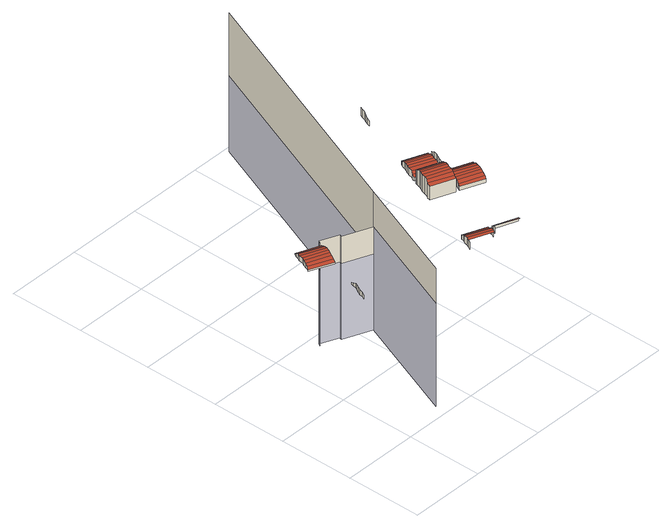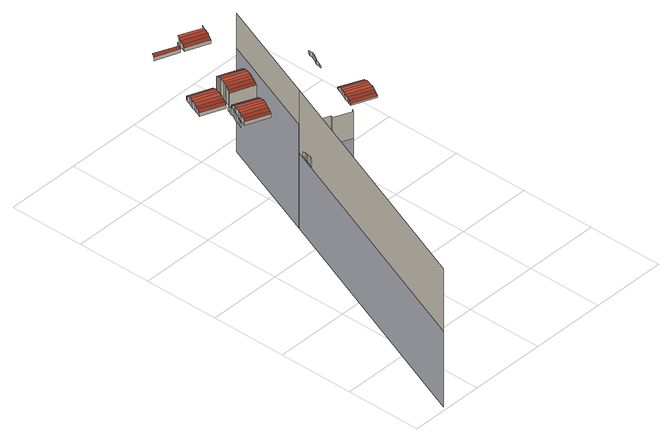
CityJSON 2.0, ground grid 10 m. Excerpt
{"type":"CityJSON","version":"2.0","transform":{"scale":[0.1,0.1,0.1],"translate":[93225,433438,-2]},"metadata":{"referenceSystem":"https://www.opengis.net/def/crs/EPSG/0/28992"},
"CityObjects":{
"building1":{"type":"Building","attributes":{"measuredHeight":21.9},"children":["building1-1"],"geometry":[{"type":"MultiSurface","lod":"2","boundaries":[[[0,1,2,3]],[[4,0,3,5]],[[6,4,5,7]],[[7,8,9,6]],[[8,10,11,9]],[[10,12,13,11]],[[12,14,15,13]],[[16,17,18,19]],[[17,20,21,18]],[[22,21,20,23]],[[24,25,26,27]],[[25,24,28,29]],[[30,22,23,31]],[[29,28,32,16]],[[33,30,31,34]],[[16,32,35,17]],[[36,33,34,37]],[[17,35,38,20]],[[20,38,39,23]],[[28,24,27,40]],[[23,39,41,31]],[[32,28,40,42]],[[31,41,43,34]],[[35,32,42,44]],[[34,43,45,37]],[[46,36,37,45]],[[38,35,44,47]],[[47,48,39,38]],[[48,49,41,39]],[[49,50,43,41]],[[50,46,45,43]],[[51,52,53,54]],[[55,56,52,51]],[[57,51,54,58]],[[59,55,51,57]],[[60,61,62,63,64]],[[65,57,58,66]],[[67,59,57,65]],[[63,65,66,64]],[[62,67,65,63]]],"semantics":{"surfaces":[{"type":"WallSurface"},{"type":"RoofSurface"},{"type":"ClosureSurface"}],"values":[0,0,0,0,0,0,0,0,0,0,0,1,0,1,0,1,0,1,1,0,1,0,1,0,1,0,0,0,0,0,0,0,2,0,2,2,0,2,0,2]}}]},
"building1-1":{"type":"BuildingInstallation","parents":["building1"],"geometry":[{"type":"MultiSurface","lod":"2","boundaries":[[[22,21,20,23]],[[38,35,44,47]],[[49,50,43,41]],[[29,16,19,68]],[[48,49,41,39]],[[33,30,31,34]],[[16,17,18,19]],[[36,33,34,37]],[[50,46,45,43]],[[46,36,37,45]],[[35,32,42,44]],[[30,22,23,31]],[[17,20,21,18]],[[47,48,39,38]],[[25,29,68,26]],[[24,25,26,27]],[[32,28,40,42]],[[28,24,27,40]],[[23,39,41,31]],[[31,41,43,34]],[[34,43,45,37]],[[17,35,38,20]],[[20,38,39,23]],[[16,32,35,17]],[[29,28,32,16]],[[25,24,28,29]]],"semantics":{"surfaces":[{"type":"WallSurface"},{"type":"RoofSurface"}],"values":[0,0,0,0,0,0,0,0,0,0,0,0,0,0,0,0,0,0,1,1,1,1,1,1,1,1]}}]},
"building2":{"type":"Building","attributes":{"measuredHeight":21.81},"children":["building2-1","building2-2","building2-3"],"geometry":[{"type":"MultiSurface","lod":"2","boundaries":[[[69,70,71,64,60]],[[72,73,74,75]],[[76,74,73,77]],[[78,76,77,79]],[[80,78,79,81]],[[63,62,61,60,64]],[[82,80,81,83]],[[73,84,85,77]],[[77,85,86,79]],[[79,86,87,81]],[[81,87,88,83]],[[89,82,83,88]],[[90,91,86,85]],[[91,92,87,86]],[[92,89,88,87]],[[93,94,95,96]],[[97,93,96,98]],[[96,99,100,98]],[[101,97,98,100]],[[102,103,104,105]],[[103,106,107,104]],[[106,108,109,107]],[[108,110,111,109]],[[112,111,110,113]],[[114,102,105,115]],[[102,114,116,103]],[[117,112,113,118]],[[103,116,119,106]],[[120,117,118,121]],[[106,119,122,108]],[[123,120,121,124]],[[108,122,125,110]],[[110,125,126,113]],[[127,128,129,130]],[[116,114,115,131]],[[128,132,133,129]],[[113,126,134,118]],[[119,116,131,135]],[[132,136,137,133]],[[118,134,138,121]],[[139,140,141,142]],[[122,119,135,143]],[[121,138,144,124]],[[136,145,146,137]],[[140,147,148,141]],[[149,123,124,144]],[[125,122,143,150]],[[151,146,145,152]],[[147,153,154,148]],[[155,127,130,156]],[[150,157,126,125]],[[127,155,158,128]],[[159,151,152,160]],[[153,161,162,154]],[[128,158,163,132]],[[157,164,134,126]],[[165,159,160,166]],[[167,162,161,168]],[[169,139,142,170]],[[132,163,171,136]],[[164,172,138,134]],[[173,165,166,174]],[[139,169,175,140]],[[176,167,168,177]],[[172,149,144,138]],[[136,171,178,145]],[[140,175,179,147]],[[180,176,177,181]],[[145,178,182,152]],[[147,179,183,153]],[[184,180,181,185]],[[158,155,156,186]],[[152,182,187,160]],[[153,183,188,161]],[[163,158,186,189]],[[160,187,190,166]],[[191,192,193,194]],[[161,188,195,168]],[[171,163,189,196]],[[166,190,197,174]],[[192,198,199,193]],[[168,195,200,177]],[[201,173,174,197]],[[178,171,196,202]],[[198,203,204,199]],[[177,200,205,181]],[[202,206,182,178]],[[203,207,208,204]],[[181,205,209,185]],[[210,184,185,209]],[[206,211,187,182]],[[212,208,207,213]],[[211,214,190,187]],[[215,212,213,216]],[[214,201,197,190]],[[217,215,216,218]],[[219,217,218,220]],[[64,71,221,222,63]],[[223,224,225,226]],[[224,227,228,225]],[[229,62,63,222]],[[227,230,231,228]],[[230,232,233,231]],[[234,233,232,235]]],"semantics":{"surfaces":[{"type":"WallSurface"},{"type":"ClosureSurface"},{"type":"RoofSurface"}],"values":[0,0,0,0,0,1,0,2,2,2,2,0,0,0,0,0,0,2,0,0,0,0,0,0,0,2,0,2,0,2,0,2,2,0,0,0,2,0,0,2,0,0,2,0,0,0,0,0,0,0,0,2,0,0,2,0,0,0,0,2,0,0,2,0,0,2,2,0,2,2,0,0,2,2,0,2,0,2,0,2,0,2,0,0,0,2,0,0,2,0,0,0,0,0,0,0,0,0,0,0,1,0,0,0]}}]},
"building2-1":{"type":"BuildingInstallation","parents":["building2"],"geometry":[{"type":"MultiSurface","lod":"2","boundaries":[[[149,123,124,144]],[[164,172,138,134]],[[125,122,143,150]],[[103,106,107,104]],[[172,149,144,138]],[[117,112,113,118]],[[120,117,118,121]],[[157,164,134,126]],[[112,111,110,113]],[[108,110,111,109]],[[106,108,109,107]],[[102,103,104,105]],[[114,102,105,115]],[[119,116,131,135]],[[150,157,126,125]],[[122,119,135,143]],[[116,114,115,131]],[[123,120,121,124]],[[121,138,144,124]],[[113,126,134,118]],[[103,116,119,106]],[[108,122,125,110]],[[106,119,122,108]],[[118,134,138,121]],[[102,114,116,103]],[[110,125,126,113]]],"semantics":{"surfaces":[{"type":"WallSurface"},{"type":"RoofSurface"}],"values":[0,0,0,0,0,0,0,0,0,0,0,0,0,0,0,0,0,0,1,1,1,1,1,1,1,1]}}]},
"building2-2":{"type":"BuildingInstallation","parents":["building2"],"geometry":[{"type":"MultiSurface","lod":"2","boundaries":[[[159,151,152,160]],[[163,158,186,189]],[[202,206,182,178]],[[155,127,130,156]],[[173,165,166,174]],[[201,173,174,197]],[[165,159,160,166]],[[206,211,187,182]],[[151,146,145,152]],[[178,171,196,202]],[[132,136,137,133]],[[171,163,189,196]],[[127,128,129,130]],[[158,155,156,186]],[[128,132,133,129]],[[211,214,190,187]],[[214,201,197,190]],[[136,145,146,137]],[[166,190,197,174]],[[128,158,163,132]],[[132,163,171,136]],[[136,171,178,145]],[[160,187,190,166]],[[127,155,158,128]],[[152,182,187,160]],[[145,178,182,152]]],"semantics":{"surfaces":[{"type":"WallSurface"},{"type":"RoofSurface"}],"values":[0,0,0,0,0,0,0,0,0,0,0,0,0,0,0,0,0,0,1,1,1,1,1,1,1,1]}}]},
"building2-3":{"type":"BuildingInstallation","parents":["building2"],"geometry":[{"type":"MultiSurface","lod":"2","boundaries":[[[236,210,209,205]],[[210,184,185,209]],[[183,179,237,238]],[[180,176,177,181]],[[147,153,154,148]],[[239,236,205,200]],[[167,162,161,168]],[[153,161,162,154]],[[175,169,170,240]],[[169,139,142,170]],[[241,242,195,188]],[[139,140,141,142]],[[176,167,168,177]],[[184,180,181,185]],[[188,183,238,241]],[[179,175,240,237]],[[242,239,200,195]],[[140,147,148,141]],[[177,200,205,181]],[[139,169,175,140]],[[181,205,209,185]],[[153,183,188,161]],[[147,179,183,153]],[[140,175,179,147]],[[161,188,195,168]],[[168,195,200,177]]],"semantics":{"surfaces":[{"type":"WallSurface"},{"type":"RoofSurface"}],"values":[0,0,0,0,0,0,0,0,0,0,0,0,0,0,0,0,0,0,1,1,1,1,1,1,1,1]}}]}
},
"vertices":[
[15,85,156],[13,81,154],[13,81,150],[15,85,150],[16,89,157],[16,89,150],[18,93,157],[18,93,150],[20,97,150],[20,97,157],[22,101,150],[22,101,156],[23,105,150],[23,105,154],[24,109,150],[24,109,152],[12,167,156],[14,171,157],[14,171,150],[12,167,150],[16,175,157],[16,175,150],[17,180,150],[17,180,157],[39,147,152],[9,160,152],[9,160,150],[39,147,150],[41,151,154],[11,163,154],[19,184,150],[19,184,156],[42,155,156],[20,187,150],[20,187,154],[44,159,157],[22,191,150],[22,191,152],[46,163,157],[48,167,157],[41,151,150],[49,171,156],[42,155,150],[51,175,154],[44,159,150],[52,179,152],[52,179,150],[46,163,150],[48,167,150],[49,171,150],[51,175,150],[58,188,112],[56,185,112],[56,185,150],[58,188,150],[58,188,6],[56,185,6],[82,178,112],[82,178,150],[82,178,6],[60,16,150],[60,16,6],[117,160,6],[117,160,112],[117,160,150],[81,175,112],[81,175,150],[81,175,6],
[11,163,150],
[60,16,197],[60,16,199],[117,160,199],[111,11,209],[113,15,209],[113,15,199],[111,11,199],[115,19,199],[115,19,209],[116,24,199],[116,24,208],[118,27,199],[118,27,206],[119,31,199],[119,31,204],[143,3,209],[145,7,209],[147,11,208],[148,15,206],[150,19,204],[150,19,199],[145,7,199],[147,11,199],[148,15,199],[153,14,199],[151,10,199],[151,10,208],[153,14,206],[154,17,199],[154,17,204],[183,1,206],[185,5,204],[185,5,199],[148,104,218],[149,108,220],[149,108,199],[148,104,199],[151,111,222],[151,111,199],[152,115,223],[152,115,199],[154,120,223],[154,120,199],[156,124,199],[156,124,223],[178,92,218],[178,92,199],[179,95,220],[158,128,199],[158,128,222],[181,99,222],[159,132,199],[159,132,220],[183,103,223],[160,135,199],[160,135,218],[184,108,223],[186,112,223],[162,139,204],[163,143,206],[163,143,199],[162,139,199],[179,95,199],[165,146,208],[165,146,199],[188,116,222],[181,99,199],[166,151,209],[166,151,199],[189,120,220],[183,91,204],[184,94,206],[184,94,199],[183,91,199],[183,103,199],[191,123,218],[168,155,209],[168,155,199],[186,98,208],[186,98,199],[191,123,199],[184,108,199],[170,159,199],[170,159,209],[188,102,209],[188,102,199],[192,127,204],[192,127,199],[186,112,199],[194,130,206],[172,163,199],[172,163,208],[189,106,209],[189,106,199],[195,134,208],[188,116,199],[173,167,199],[173,167,206],[191,111,199],[191,111,209],[213,79,204],[213,79,199],[197,138,209],[189,120,199],[175,170,199],[175,170,204],[215,82,206],[193,115,199],[193,115,208],[198,143,209],[216,86,208],[194,119,199],[194,119,206],[200,147,209],[218,90,209],[196,122,199],[196,122,204],[194,130,199],[202,151,208],[220,94,209],[195,134,199],[203,155,206],[197,126,204],[198,129,206],[198,129,199],[197,126,199],[221,98,209],[197,138,199],[205,158,204],[200,133,208],[200,133,199],[223,103,208],[205,158,199],[198,143,199],[201,137,209],[201,137,199],[224,106,206],[200,147,199],[203,141,209],[203,141,199],[226,110,204],[226,110,199],[202,151,199],[205,145,199],[205,145,209],[203,155,199],[207,150,199],[207,150,208],[208,153,199],[208,153,206],[210,157,199],[210,157,204],[251,495,199],[251,495,112],[203,243,205],[204,247,207],[204,247,199],[203,243,199],[206,251,208],[206,251,199],[251,495,6],[208,255,210],[208,255,199],[209,259,210],[209,259,199],[211,263,199],[211,263,210],
[224,106,199],[216,86,199],[218,90,199],[223,103,199],[215,82,199],[220,94,199],[221,98,199]
]}
